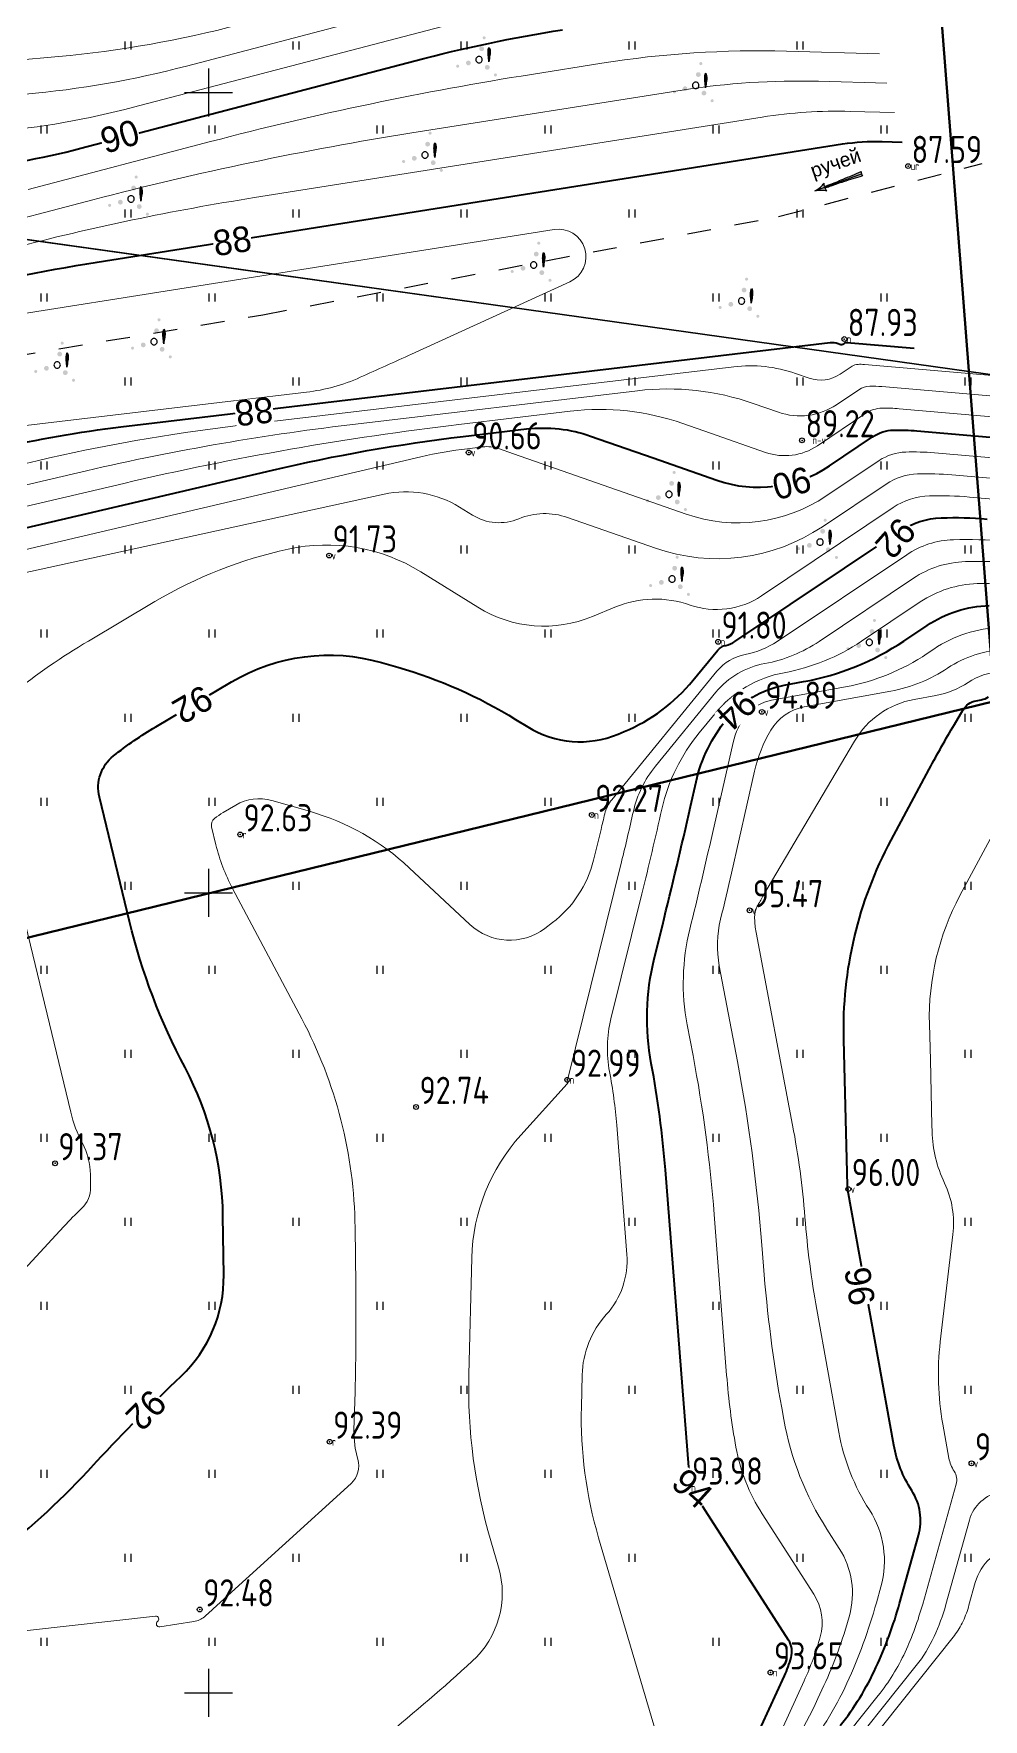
# Model space of a CAD drawing. Header units: metres. Extents: x 2284092 to 2335310, y 454860 to 483236.
# Drawn here: x 2285139.1 to 2285198.4, y 455548.3 to 455653.7 of the extents above; entities that cross this region are included whole.
import ezdxf

# ---------------------------------------------------------------- set-up
doc = ezdxf.new("R2010")
doc.units = ezdxf.units.M
doc.header["$PDMODE"] = 32
doc.header["$PDSIZE"] = 0.3
doc.linetypes.add('ЛИНИЯ_1.5-1.5', pattern=[3, 1.5, -1.5])
for name, color, linetype in [('-_линия', 7, 'Continuous'), ('0 @ 0.5', 7, 'Continuous'), ('b', 7, 'Continuous'), ('Eg.14_Ограждения', 7, 'Continuous'), ('Eg.14_Ограждения1', 7, 'Continuous'), ('INHABITED', 14, 'Continuous'), ('MUNICIPAL', 14, 'Continuous'), ('P', 94, 'Continuous'), ('Pr', 7, 'Continuous'), ('T', 7, 'Continuous'), ('КОД', 7, 'Continuous'), ('ТОЧКИ_линия', 7, 'Continuous')]:
    doc.layers.add(name, color=color, linetype=linetype)
doc.styles.add('pragmai.shx2', font='pragmai.shx', dxfattribs={"height": 1.6})
doc.styles.get("Standard").update_dxf_attribs({"font": 'eskdu.shx'})
doc.styles.add('Рубленый (Р-131)', font='p131.ttf')
doc.linetypes.add('КОНТУР', pattern='A,0,-0.5,[133,ltypeshp.shx,S=0.05,R=0,X=-0.5,Y=0],-0.5', length=1)
doc.linetypes.add('ЛИНИЯ_СВЯЗИ', pattern='A,4.5,[133,ltypeshp.shx,S=0.2,R=0,X=-0.2,Y=0],1e-05,[133,ltypeshp.shx,S=0.15,R=0,X=-0.15,Y=0],1e-05,[133,ltypeshp.shx,S=0.1,R=0,X=-0.1,Y=0],1e-05,[133,ltypeshp.shx,S=0.05,R=0,X=-0.05,Y=0],4.5,-2', length=11.00003)

# ---------------------------------------------------------------- blocks, each defined once
blk = doc.blocks.new('Крест сетки')
at = {"color": 72, "linetype": 'Continuous'}
for p, q in [((0, 3), (0, -3)), ((-3, 0), (3, 0))]:
    blk.add_line(p, q, dxfattribs=at)
blk = doc.blocks.new('Штриховка Луговая растительность')
at = {"color": 3, "linetype": 'Continuous'}
for p, q in [((-0.4, 1), (-0.4, 0)), ((0.4, 0), (0.4, 1))]:
    blk.add_line(p, q, dxfattribs=at)
blk = doc.blocks.new('Направление течения')
at = {"linetype": 'Continuous'}
h = blk.add_hatch(color=0, dxfattribs=at)
edge = h.paths.add_edge_path()
edge.add_arc((-0.03, 2.33), 1.04, 241.8876, 266.7395)
edge.add_spline(control_points=[(-0.09, 1.3), (-0.09, 1.51), (-0.11, 2.34), (-0.14, 4.01), (-0.23, 5.45), (-0.28, 6.27)], knot_values=[0, 0, 0, 0, 0.625751, 2.516384, 4.981065, 4.981065, 4.981065, 4.981065], degree=3, periodic=0)
edge.add_arc((-0.05, 6.62), 0.414, 235.3367, 276.6842)
edge.add_arc((0.05, 6.62), 0.414, 263.3158, 304.6633)
edge.add_spline(control_points=[(0.28, 6.27), (0.23, 5.45), (0.14, 4.01), (0.11, 2.34), (0.09, 1.51), (0.09, 1.3)], knot_values=[0, 0, 0, 0, 2.464681, 4.355314, 4.981065, 4.981065, 4.981065, 4.981065], degree=3, periodic=0)
edge.add_arc((0.03, 2.33), 1.04, 273.2605, 298.1124)
edge.add_spline(control_points=[(0.52, 1.42), (0.39, 1.22), (0.12, 0.79), (0.04, 0.28), (0, 0)], knot_values=[0, 0, 0, 0, 0.685038, 1.525237, 1.525237, 1.525237, 1.525237], degree=3, periodic=0)
edge.add_spline(control_points=[(0, 0), (-0.04, 0.28), (-0.12, 0.79), (-0.39, 1.22), (-0.52, 1.42)], knot_values=[0, 0, 0, 0, 0.840199, 1.525237, 1.525237, 1.525237, 1.525237], degree=3, periodic=0)
at = {"color": 0, "linetype": 'Continuous'}
blk.add_line((0, 0), (0, 6.2), dxfattribs=at)
for centre, radius, start, end in [((-0.05, 6.62), 0.414, 235.3367, 276.6842), ((0.05, 6.62), 0.414, 263.3158, 304.6633), ((-0.03, 2.33), 1.04, 241.8876, 266.7395), ((0.03, 2.33), 1.04, 273.2605, 298.1124)]:
    blk.add_arc(centre, radius, start, end, dxfattribs=at)
for points in [[(-0.09, 1.3), (-0.1, 1.92), (-0.15, 3.81), (-0.28, 6.27)], [(0.09, 1.3), (0.1, 1.92), (0.15, 3.81), (0.28, 6.27)], [(0, 0), (-0.19, 0.82), (-0.52, 1.42)], [(0, 0), (0.19, 0.82), (0.52, 1.42)]]:
    blk.add_spline(points, degree=3, dxfattribs=at)
blk = doc.blocks.new('Штриховка Кустарник Колючий')
at = {"linetype": 'Continuous'}
h = blk.add_hatch(color=3, dxfattribs=at)
edge = h.paths.add_edge_path()
edge.add_arc((2.04, -1.91), 0.2, 0, 360)
edge = h.paths.add_edge_path()
edge.add_arc((0.63, 2.73), 0.2, 0, 360)
edge = h.paths.add_edge_path()
edge.add_arc((-2.68, -0.81), 0.2, 0, 360)
h = blk.add_hatch(color=3, dxfattribs=at)
edge = h.paths.add_edge_path()
edge.add_arc((0.32, 1.36), 0.3, 0, 360)
edge = h.paths.add_edge_path()
edge.add_arc((-1.34, -0.41), 0.3, 0, 360)
edge = h.paths.add_edge_path()
edge.add_arc((1.02, -0.96), 0.3, 0, 360)
h = blk.add_hatch(color=3, dxfattribs=at)
edge = h.paths.add_edge_path()
edge.add_spline(control_points=[(1.22, -0.29), (1.26, 0), (1.33, 0.52), (1.43, 1.02), (1.25, 1.71), (1.1, 1.01), (1.14, 0.52), (1.19, 0), (1.22, -0.29)], knot_values=[0, 0, 0, 0, 0.838296, 1.522181, 1.855336, 2.184891, 2.879704, 3.701437, 3.701437, 3.701437, 3.701437], degree=3, periodic=0)
at = {"color": 3, "linetype": 'Continuous', "flags": 128}
blk.add_lwpolyline([(0.4, 0), (0.39, 0.1), (0.35, 0.2), (0.28, 0.28), (0.2, 0.35), (0.1, 0.39), (0, 0.4), (-0.1, 0.39), (-0.2, 0.35), (-0.28, 0.28), (-0.35, 0.2), (-0.39, 0.1), (-0.4, 0), (-0.39, -0.1), (-0.35, -0.2), (-0.28, -0.28), (-0.2, -0.35), (-0.1, -0.39), (0, -0.4), (0.1, -0.39), (0.2, -0.35), (0.28, -0.28), (0.35, -0.2), (0.39, -0.1)], close=True, dxfattribs=at)
at = {"color": 3, "linetype": 'Continuous'}
blk.add_spline([(1.22, -0.29), (1.34, 0.54), (1.36, 1.22), (1.25, 1.54), (1.15, 1.22), (1.14, 0.53), (1.22, -0.29)], degree=3, dxfattribs=at)

msp = doc.modelspace()

# ---------------------------------------------------------------- linework, layer by layer
at = {"color": 5, "linetype": 'ЛИНИЯ_1.5-1.5', "elevation": 86.91}
msp.add_lwpolyline([(2285121.69, 455630.64), (2285131.78, 455632.5), (2285153.41, 455636.12), (2285185.63, 455642.26), (2285198.36, 455645.58)], dxfattribs=at)
at = {"layer": 'Eg.14_Ограждения', "color": 42, "linetype": 'Continuous', "lineweight": 15, "ltscale": 0.5, "flags": 128}
for points, elevation in [([(2285121.01, 455530.83, 0), (2285131.18, 455533.9)], 93), ([(2285137.69, 455396.96, 0), (2285133.53, 455400.65)], 93), ([(2285183.34, 455357.59, 0), (2285178.64, 455362.17)], 93), ([(2285161.37, 455354.79, 0), (2285167.02, 455348.34)], 92.5), ([(2285134.37, 455623.16), (2285144.71, 455625.58, -0.02794), (2285165.66, 455629.26), (2285172.62, 455630.09, -0.114053), (2285179.66, 455629.32), (2285181.37, 455628.72, 0), (2285184.82, 455627.52), (2285184.82, 455627.52, 0.235829), (2285188.06, 455627.93), (2285191.08, 455629.96, -0.140771), (2285192.09, 455630.28), (2285192.09, 455630.28, -0.029245), (2285193.18, 455630.25), (2285229.96, 455627.08, -0.020874)], 89.5), ([(2285184.61, 455540.72), (2285191.86, 455549.83, 0.060611), (2285193.54, 455552.54), (2285193.54, 455552.54, 0.039572), (2285194.64, 455555.55), (2285196.73, 455563.03, 0.214094), (2285196.61, 455563.85), (2285196.61, 455563.85, -0.0986), (2285196.28, 455564.67), (2285195.9, 455566.79, -0.073858), (2285195.74, 455571.94), (2285196.53, 455578.65, 0.141342), (2285196, 455581.86), (2285196, 455581.86, -0.105366), (2285195.23, 455585.09), (2285195.22, 455585.45, 0), (2285195.12, 455589.56), (2285195.06, 455591.78, -0.129831), (2285196.97, 455599.82), (2285199, 455603.61, -0.000001), (2285200.8, 455606.98)], 96.5), ([(2285200.41, 455593.05, -0.000001), (2285200.38, 455594.13)], 97), ([(2285172.53, 455656.22), (2285145.33, 455649.09, -0.041416), (2285136.51, 455647.54), (2285132.49, 455647.18, -0.002168), (2285131.57, 455647.1), (2285131.57, 455647.1, 0.002195), (2285130.65, 455647.02), (2285124.53, 455646.46, 0.130336), (2285116.8, 455643.64), (2285116.8, 455643.64, -0.48731), (2285111.79, 455645.17), (2285109.67, 455650.69, 0.761855), (2285107.77, 455650.51), (2285107.77, 455650.51, -0.620202), (2285104.71, 455649.59), (2285097.9, 455656.9, 0.075322)], 90.5), ([(2285112.85, 455653.7), (2285115.15, 455647.69, 0.48731), (2285118.18, 455646.77), (2285118.18, 455646.77, -0.130335), (2285122.85, 455648.47), (2285132.53, 455649.35, -0.002195), (2285133.16, 455649.41), (2285133.16, 455649.41, 0.002169), (2285133.79, 455649.46), (2285138.57, 455649.9, 0.041415), (2285148.63, 455651.66), (2285163.72, 455655.62, 0.096614)], 91), ([(2285117.25, 455654.89, 0.064204), (2285118.15, 455651.18), (2285118.52, 455650.22, 0.48731), (2285119.57, 455649.89), (2285119.57, 455649.89, -0.130335), (2285121.18, 455650.48), (2285134.41, 455651.69, -0.002193), (2285134.75, 455651.72), (2285134.75, 455651.72, 0.002166), (2285135.08, 455651.75), (2285140.64, 455652.26, 0.041416), (2285151.92, 455654.24)], 91.5), ([(2285138.74, 455643.95), (2285150.13, 455646.94, -0.024859), (2285170.19, 455651.14), (2285174.58, 455651.84, -0.046118), (2285186.13, 455652.59), (2285191.95, 455652.43)], 89.5), ([(2285070.85, 455605.91), (2285083.62, 455611.38, -0.013177), (2285094.2, 455615.58), (2285094.2, 455615.58, 0.154106), (2285102.8, 455622.22), (2285107.44, 455628.88, -0.015091), (2285109.25, 455631.33), (2285110.1, 455632.4, -0.069399), (2285110.32, 455632.61), (2285110.32, 455632.61, -0.004043), (2285110.57, 455632.79), (2285117.97, 455637.96, -0.130335), (2285123.1, 455639.83), (2285125.02, 455640.01, -0.002194), (2285126.81, 455640.16), (2285126.81, 455640.16, 0.002167), (2285128.6, 455640.32), (2285130.31, 455640.47, 0.041416), (2285135.44, 455641.38), (2285142.78, 455643.3, -0.024859), (2285162.71, 455647.48), (2285179.6, 455650.15, -0.046118), (2285188.12, 455650.71), (2285192.41, 455650.59)], 89), ([(2285070.53, 455604.94), (2285078.05, 455608.16, -0.013177), (2285093.25, 455614.19), (2285096.56, 455615.41, 0.154106), (2285105.63, 455622.4), (2285107.25, 455624.74, -0.015091), (2285111, 455629.81), (2285112.76, 455632.03, -0.069407), (2285113.21, 455632.47), (2285113.21, 455632.47, -0.004034), (2285113.73, 455632.83), (2285118.69, 455636.29, -0.130335), (2285122.24, 455637.59), (2285123.15, 455637.67, -0.002194), (2285125.22, 455637.85), (2285125.22, 455637.85, 0.002167), (2285127.3, 455638.03), (2285128.24, 455638.12, 0.041417), (2285132.15, 455638.8), (2285137.72, 455640.27, -0.024859), (2285152.88, 455643.44), (2285184.61, 455648.47, -0.046118), (2285190.11, 455648.83), (2285192.88, 455648.75)], 88.5), ([(2285137.37, 455629.05), (2285156.13, 455631.28, 0.076441), (2285159.49, 455632.21), (2285159.49, 455632.21, 0.001272), (2285162.7, 455633.66), (2285172.59, 455638.18, 0.872742), (2285171.6, 455641.45), (2285133.22, 455635.37, 0.024859)], 87.5), ([(2285200.68, 455595.26, -0.000002), (2285201.31, 455596.42)], 97), ([(2285134.33, 455625.83), (2285139.31, 455627, -0.02794), (2285151.68, 455629.17), (2285182.84, 455632.87, -0.114053), (2285186.69, 455632.45), (2285187.54, 455632.16, 0.235829), (2285189.48, 455632.41), (2285190.23, 455632.91, -0.140765), (2285190.6, 455633.02), (2285190.6, 455633.02, -0.029251), (2285191, 455633.01), (2285223.63, 455630.2)], 88.5), ([(2285134.35, 455624.5), (2285141.85, 455626.25, -0.02794), (2285158.83, 455629.24), (2285176.82, 455631.37, -0.114053), (2285184.04, 455630.58), (2285185.62, 455630.03, 0.235829), (2285189.26, 455630.5), (2285190.65, 455631.43, -0.140766), (2285191.34, 455631.65), (2285191.34, 455631.65, -0.02925), (2285192.09, 455631.63), (2285232.39, 455628.16, -0.020871)], 89), ([(2285134.41, 455620.48), (2285163.28, 455627.24, -0.02794), (2285166.19, 455627.75), (2285167.15, 455627.86, -0.114052), (2285168.13, 455627.76), (2285168.13, 455627.76), (2285169.07, 455627.43), (2285179.86, 455623.66, 0.235829), (2285188.59, 455624.78), (2285191.93, 455627.01, -0.14077), (2285193.58, 455627.54), (2285193.58, 455627.54, -0.029246), (2285195.37, 455627.49), (2285225.11, 455624.93, -0.020872)], 90.5), ([(2285222.68, 455623.85), (2285196.47, 455626.11, 0.029247), (2285194.32, 455626.17), (2285194.32, 455626.17, 0.14077), (2285192.36, 455625.54), (2285188.37, 455622.87, -0.235829), (2285177.94, 455621.53), (2285172.44, 455623.45, 0.184532), (2285169.4, 455623.37), (2285169.4, 455623.37, -0.241661), (2285166.5, 455623.6), (2285165.69, 455624.1, 0.194895), (2285160.98, 455624.91), (2285135.53, 455619.34, 0.080156)], 91), ([(2285220.26, 455622.78), (2285197.56, 455624.73, 0.029247), (2285195.07, 455624.8), (2285195.07, 455624.8, 0.140769), (2285192.79, 455624.07), (2285184.56, 455618.55, -0.235828), (2285180.1, 455617.98), (2285180.1, 455617.98, 0.18453), (2285175.41, 455617.85), (2285174, 455617.26, -0.24166), (2285166.84, 455617.84), (2285163.27, 455620.06, 0.194895), (2285154.98, 455621.47), (2285154.98, 455621.47, 0.080155), (2285146.65, 455618.19), (2285142.5, 455615.73, 0.034538), (2285137.76, 455612.45)], 91.5), ([(2285199.75, 455621.97, 0.029246), (2285196.56, 455622.06), (2285196.56, 455622.06, 0.140771), (2285193.64, 455621.12), (2285185.54, 455615.7, -0.102707), (2285183.55, 455614.89), (2285183.55, 455614.89, 0.177813), (2285181.78, 455613.84), (2285175.21, 455605.81, 0.116329), (2285174.77, 455604.93), (2285174.77, 455604.93, -0.004777), (2285174.54, 455603.95), (2285174.07, 455602.03, -0.171735), (2285171.5, 455598.13), (2285171.03, 455597.77, -0.365287), (2285166.34, 455598.02), (2285162.55, 455601.56, 0.118969), (2285156.32, 455605.09), (2285153.97, 455605.77, 0.206321), (2285151.71, 455605.47), (2285150.92, 455605.01, 0.034541), (2285150.38, 455604.64), (2285150.38, 455604.64, 0.291649), (2285150.2, 455604.12), (2285150.47, 455603, 0.062567), (2285151.51, 455600.27), (2285155.84, 455592.12, -0.119378), (2285159.17, 455579.08), (2285159.21, 455575.48, -0.009507), (2285159.17, 455568.82), (2285159.1, 455566.42, 0.078441), (2285159.34, 455564.6), (2285159.34, 455564.6, -0.287385), (2285158.92, 455563.09), (2285150.3, 455555.24, -0.013285), (2285149.75, 455554.75), (2285149.75, 455554.75, -0.133441), (2285149.09, 455554.46), (2285146.96, 455554.13, -0.783253), (2285146.82, 455554.45), (2285146.82, 455554.45, 0.765722), (2285146.69, 455554.8), (2285122.67, 455552.11, -0.045725)], 92.5), ([(2285161.03, 455547.26, 0.013283), (2285166.49, 455551.97), (2285166.49, 455551.97, 0.287385), (2285168.13, 455557.86), (2285167.65, 455559.5, -0.078441), (2285166.28, 455569.9), (2285166.46, 455577.18, -0.179206), (2285169.53, 455584.85), (2285172.43, 455588.05, 0.2061), (2285172.48, 455588.2), (2285172.47, 455588.27, 0.027195), (2285172.47, 455588.32), (2285172.47, 455588.32, -0.107573), (2285172.47, 455588.36), (2285175.82, 455601.94, 0.004775), (2285176.56, 455605.08), (2285176.56, 455605.08, -0.116327), (2285177.94, 455607.9), (2285181.72, 455612.53, -0.177813), (2285184.77, 455614.32), (2285184.77, 455614.32, 0.102706), (2285188.18, 455615.71), (2285194.06, 455619.65, -0.140769), (2285197.31, 455620.69), (2285197.31, 455620.69, -0.029247), (2285200.85, 455620.59)], 93), ([(2285178.49, 455545.8), (2285174.39, 455559.69, -0.078441), (2285173.31, 455567.86), (2285173.36, 455569.87, -0.179206), (2285174.87, 455573.64), (2285174.87, 455573.64, 0.206091), (2285176.15, 455577.4), (2285175.52, 455585.47, 0.027183), (2285175.07, 455588.82), (2285175.07, 455588.82, -0.107552), (2285175.16, 455592.12), (2285177.09, 455599.93, 0.004775), (2285178.34, 455605.23), (2285178.34, 455605.23, -0.116327), (2285180.67, 455609.99), (2285181.67, 455611.21, -0.177813), (2285185.98, 455613.75), (2285185.98, 455613.75, 0.102706), (2285190.82, 455615.72), (2285194.49, 455618.17, -0.14077), (2285198.05, 455619.32), (2285198.05, 455619.32, -0.029246), (2285201.94, 455619.21)], 93.5), ([(2285185.81, 455547.65), (2285187.23, 455550.75, 0.039572), (2285188.24, 455553.5), (2285188.24, 455553.5, 0.214094), (2285187.84, 455556.16), (2285184.61, 455561.19, -0.098602), (2285182.97, 455565.35), (2285182.97, 455565.35, -0.025023), (2285182.39, 455569.86), (2285181.61, 455579.89, 0.027183), (2285180.29, 455589.82), (2285179.92, 455591.74, -0.107552), (2285180.09, 455597.73), (2285180.09, 455597.73, 0.004774), (2285181.5, 455603.71), (2285182.79, 455609.39, -0.116326), (2285183.62, 455611.1), (2285183.62, 455611.1, -0.177814), (2285185.2, 455612.03), (2285189.82, 455612.87, 0.102707), (2285194.92, 455614.94), (2285195.34, 455615.23, -0.140771), (2285199.54, 455616.58)], 94.5), ([(2285199.78, 455615.19, 0.14077), (2285196.2, 455614.04), (2285196.2, 455614.04, -0.102707), (2285192.65, 455612.6), (2285187.24, 455611.61, 0.217593), (2285185.15, 455610.16), (2285185.15, 455610.16, 0.077683), (2285184.13, 455607.59), (2285182.69, 455601.23, -0.004775), (2285182.01, 455598.34), (2285182.01, 455598.34, 0.107552), (2285181.93, 455595.43), (2285183.06, 455589.45, -0.027183), (2285184.58, 455577.98), (2285184.69, 455576.67, 0.025022), (2285185.83, 455567.8), (2285185.96, 455567.09, 0.098602), (2285188.66, 455560.22), (2285189.43, 455559.02, -0.214095), (2285190.06, 455554.81), (2285190.06, 455554.81, -0.039571), (2285188.47, 455550.45), (2285188.09, 455549.64, -0.060611), (2285184.74, 455544.19)], 95), ([(2285199.49, 455613.79, 0.14077), (2285197.48, 455613.14), (2285197.48, 455613.14, -0.102706), (2285195.47, 455612.33), (2285194.1, 455612.08, 0.217592), (2285190.38, 455609.48), (2285184.66, 455599.78, 0.010332), (2285184.3, 455599.15), (2285184.3, 455599.15, 0.129835), (2285184.14, 455598.46), (2285184.14, 455598.39, 0.040471), (2285184.23, 455597.52), (2285186.51, 455585.48, -0.027183), (2285187.28, 455579.72), (2285187.28, 455579.72, 0.025023), (2285188.02, 455573.96), (2285189.4, 455566.28, 0.098603), (2285191.31, 455561.43), (2285191.31, 455561.43, -0.214095), (2285192.03, 455556.63), (2285191.75, 455555.63, -0.039572), (2285189.91, 455550.61), (2285189.91, 455550.61, -0.060611), (2285187.11, 455546.07)], 95.5), ([(2285136.18, 455607.84), (2285141.4, 455586.28, 0.062568), (2285142.13, 455584.35), (2285142.13, 455584.35, -0.11938), (2285142.63, 455582.39), (2285142.64, 455581.61, -0.209403), (2285142.08, 455580.27), (2285142.08, 455580.27, 0.016799), (2285140.97, 455579.15), (2285133.02, 455570.55, -0.045236)], 91.5), ([(2285162.16, 455492.11), (2285162.03, 455492.85, -0.114194), (2285162.39, 455499.67), (2285165.26, 455509.59, -0.047087), (2285166.28, 455512.18), (2285166.28, 455512.18, -0.021242), (2285167.65, 455514.61), (2285177.01, 455529.73, -0.034977), (2285180.34, 455534.36), (2285180.34, 455534.36, 0.005348), (2285183.95, 455538.79), (2285194.24, 455551.71, 0.060611), (2285195.35, 455553.51), (2285195.35, 455553.51, 0.039571), (2285196.09, 455555.51), (2285197.56, 455560.79, -0.290759), (2285199.52, 455562.56)], 97), ([(2285171.36, 455486.62, 0.034288), (2285169.74, 455501.95), (2285168.26, 455510.4, -0.234693), (2285168.68, 455511.83), (2285168.69, 455511.84, 0.369397), (2285168.74, 455513.07), (2285168.74, 455513.07, -0.315176), (2285168.66, 455514.41), (2285179.51, 455531.93, -0.034978), (2285181.32, 455534.45), (2285181.32, 455534.45, 0.005348), (2285183.29, 455536.86), (2285196.62, 455553.59, 0.06061), (2285197.17, 455554.48), (2285197.17, 455554.48, 0.039573), (2285197.53, 455555.47), (2285197.93, 455556.9, -0.290759), (2285200.45, 455559.17)], 97.5)]:
    msp.add_lwpolyline(points, format="xyb", dxfattribs=dict(at, elevation=elevation))
at = {"layer": 'Eg.14_Ограждения', "color": 42, "linetype": 'Continuous', "lineweight": 40, "ltscale": 0.5, "flags": 128}
for points, elevation in [([(2285149.03, 455344.01, 0), (2285143.48, 455347.36)], 92), ([(2285134.39, 455621.82), (2285154, 455626.41, -0.02794), (2285165.92, 455628.51), (2285169.89, 455628.98, -0.114053), (2285173.89, 455628.54), (2285173.89, 455628.54, 0), (2285177.8, 455627.17), (2285181.78, 455625.78, 0.235829), (2285188.82, 455626.68), (2285191.51, 455628.49, -0.140768), (2285192.83, 455628.91), (2285192.83, 455628.91, -0.029249), (2285194.28, 455628.87), (2285227.54, 455626, -0.020873)], 90), ([(2284765.29, 455326.01, -0.000001), (2284763.78, 455328.74)], 86), ([(2285092.04, 455655.83), (2285091.07, 455652.68, 0.61662), (2285093.31, 455650.54), (2285093.31, 455650.54, -0.299026), (2285098.91, 455649.17), (2285106.11, 455641.44, 0.620202), (2285107.69, 455641.91), (2285107.69, 455641.91, -0.761855), (2285108.67, 455642), (2285109.28, 455640.42, 0.48731), (2285113.46, 455639.14), (2285116.55, 455641.29, -0.130336), (2285124.84, 455644.32), (2285128.78, 455644.68, -0.002192), (2285129.98, 455644.79), (2285129.98, 455644.79, 0.002166), (2285131.19, 455644.89), (2285134.44, 455645.19, 0.041416), (2285142.03, 455646.52), (2285162.9, 455651.99, -0.024859), (2285172.14, 455653.93)], 90), ([(2285070.21, 455603.97), (2285076.24, 455606.55, -0.013177), (2285088.44, 455611.4), (2285100.78, 455615.92, 0.154106), (2285107.32, 455620.97), (2285107.32, 455620.97, -0.015091), (2285112.48, 455627.94), (2285115.42, 455631.66, -0.069403), (2285116.11, 455632.32), (2285116.11, 455632.32, -0.004038), (2285116.89, 455632.88), (2285119.4, 455634.62, -0.130336), (2285121.37, 455635.34), (2285121.37, 455635.34, -0.002194), (2285123.54, 455635.53), (2285123.64, 455635.54, 0.002168), (2285126.01, 455635.75), (2285126.18, 455635.76, 0.041416), (2285128.85, 455636.23), (2285132.67, 455637.23, -0.024859), (2285143.05, 455639.41), (2285189.63, 455646.79, -0.046118), (2285192.1, 455646.95), (2285193.35, 455646.91)], 88), ([(2285136.78, 455627.75, -0.02794), (2285144.53, 455629.11), (2285188.85, 455634.38, -0.114053), (2285189.35, 455634.32), (2285189.46, 455634.28, 0.235828), (2285189.71, 455634.31), (2285189.8, 455634.38, -0.140816), (2285189.85, 455634.39), (2285189.85, 455634.39, -0.0292), (2285189.9, 455634.39), (2285194.1, 455634.03)], 88), ([(2285136.4, 455558.38, 0.045236), (2285142.47, 455563.86), (2285143.03, 455564.47, -0.016799), (2285148.29, 455569.78), (2285148.29, 455569.78, 0.209404), (2285150.96, 455576.1), (2285150.91, 455579.79, 0.119378), (2285148.54, 455589.07), (2285148.54, 455589.07, -0.062567), (2285145.07, 455598.21), (2285143.19, 455605.98, -0.291651), (2285144.07, 455608.55), (2285144.07, 455608.55, -0.034539), (2285146.71, 455610.37), (2285151.45, 455613.18, -0.206322), (2285160.81, 455614.39), (2285161.83, 455614.09, -0.069109), (2285169.2, 455610.83), (2285169.96, 455610.36, 0.24166), (2285175.6, 455609.91), (2285175.99, 455610.07, 0.123366), (2285180.28, 455613.27), (2285181.83, 455615.16, -0.177814), (2285182.34, 455615.46), (2285182.34, 455615.46, 0.102708), (2285182.9, 455615.69), (2285193.21, 455622.59, -0.14077), (2285195.82, 455623.43), (2285195.82, 455623.43, -0.029247), (2285198.66, 455623.35)], 92), ([(2285183.14, 455544.81), (2285186, 455551.06, 0.03957), (2285186.42, 455552.2), (2285186.42, 455552.2, 0.214097), (2285186.26, 455553.3), (2285180.17, 455562.76, -0.098617), (2285180.12, 455562.9), (2285180.12, 455562.9, -0.025008), (2285180.1, 455563.05), (2285178.56, 455582.68, 0.027183), (2285177.68, 455589.32), (2285177.68, 455589.32, -0.107552), (2285177.86, 455595.87), (2285178.37, 455597.93, 0.004775), (2285180.13, 455605.38), (2285180.48, 455606.94, -0.116327), (2285182.39, 455610.84), (2285182.39, 455610.84, -0.177812), (2285185.99, 455612.97), (2285187.2, 455613.19, 0.102706), (2285193.46, 455615.73), (2285194.92, 455616.7, -0.140769), (2285198.8, 455617.95)], 94), ([(2285189.49, 455547.95, 0.060611), (2285191.72, 455551.58), (2285191.72, 455551.58, 0.039571), (2285193.2, 455555.59), (2285194.38, 455559.83, 0.214094), (2285193.96, 455562.64), (2285193.96, 455562.64, -0.098601), (2285192.84, 455565.48), (2285189.97, 455581.41, -0.024981), (2285189.97, 455581.46), (2285189.97, 455581.46, 0.027146), (2285189.96, 455581.52), (2285189.95, 455581.56, -0.040477), (2285189.94, 455581.71), (2285189.71, 455590.81, -0.129831), (2285192.67, 455603.29), (2285195.05, 455607.73, -0.010334), (2285196.62, 455610.52), (2285197.15, 455611.41, -0.217593), (2285197.99, 455612), (2285198.3, 455612.06, 0.102704), (2285198.76, 455612.24)], 96)]:
    msp.add_lwpolyline(points, format="xyb", dxfattribs=dict(at, elevation=elevation))
at = {"layer": 'P'}
for p in [(2285193.73, 455645.41, 87.59), (2285189.74, 455634.6, 87.93), (2285166.27, 455627.51, 90.66), (2285187.1, 455628.27, 89.22), (2285157.55, 455621.07, 91.73), (2285181.86, 455615.68, 91.8), (2285184.59, 455611.3, 94.89), (2285173.96, 455604.86, 92.27), (2285151.99, 455603.64, 92.63), (2285183.82, 455598.9, 95.47), (2285172.43, 455588.31, 92.99), (2285189.99, 455581.48, 96), (2285157.58, 455565.69, 92.39), (2285197.69, 455564.34, 96.7), (2285180.02, 455562.82, 93.98), (2285185.13, 455551.27, 93.65)]:
    msp.add_point(p, dxfattribs=at)
at = {"layer": 'Pr'}
for p in [(2285162.98, 455586.61, 92.74), (2285140.42, 455583.09, 91.37), (2285149.46, 455555.21, 92.48)]:
    msp.add_point(p, dxfattribs=at)
at = {"layer": 'ТОЧКИ_линия'}
msp.add_lwpolyline([(2285199.13, 455611.98), (2285083.63, 455583.72), (2285095.21, 455659.51), (2285083.85, 455690.39), (2285068.15, 455703.95), (2285089.37, 455722.71), (2285119.86, 455755.4), (2285144.51, 455730.39), (2285151.63, 455731.19), (2285193.17, 455688.68), (2285199.13, 455611.98)], close=True, dxfattribs=at)

# ---------------------------------------------------------------- block references
at = {"layer": '0 @ 0.5', "linetype": 'Continuous', "xscale": 0.5, "yscale": 0.5, "zscale": 0.5}
for p in [(2285144.97, 455652.69), (2285155.47, 455652.69), (2285165.97, 455652.69), (2285176.47, 455652.69), (2285186.97, 455652.69), (2285139.72, 455647.44), (2285150.22, 455647.44), (2285160.72, 455647.44), (2285171.22, 455647.44), (2285181.72, 455647.44), (2285192.22, 455647.44), (2285144.97, 455642.19), (2285155.47, 455642.19), (2285165.97, 455642.19), (2285176.47, 455642.19), (2285186.97, 455642.19), (2285139.72, 455636.94), (2285150.22, 455636.94), (2285160.72, 455636.94), (2285171.22, 455636.94), (2285181.72, 455636.94), (2285192.22, 455636.94), (2285144.97, 455631.69), (2285155.47, 455631.69), (2285165.97, 455631.69), (2285176.47, 455631.69), (2285186.97, 455631.69), (2285197.47, 455631.69), (2285139.72, 455626.44), (2285150.22, 455626.44), (2285160.72, 455626.44), (2285171.22, 455626.44), (2285181.72, 455626.44), (2285192.22, 455626.44), (2285144.97, 455621.19), (2285155.47, 455621.19), (2285165.97, 455621.19), (2285176.47, 455621.19), (2285186.97, 455621.19), (2285197.47, 455621.19), (2285139.72, 455615.94), (2285150.22, 455615.94), (2285160.72, 455615.94), (2285171.22, 455615.94), (2285181.72, 455615.94), (2285192.22, 455615.94), (2285144.97, 455610.69), (2285155.47, 455610.69), (2285165.97, 455610.69), (2285176.47, 455610.69), (2285186.97, 455610.69), (2285197.47, 455610.69), (2285139.72, 455605.44), (2285150.22, 455605.44), (2285160.72, 455605.44), (2285171.22, 455605.44), (2285181.72, 455605.44), (2285192.22, 455605.44), (2285144.97, 455600.19), (2285155.47, 455600.19), (2285165.97, 455600.19), (2285176.47, 455600.19), (2285186.97, 455600.19), (2285197.47, 455600.19), (2285139.72, 455594.94), (2285150.22, 455594.94), (2285160.72, 455594.94), (2285171.22, 455594.94), (2285181.72, 455594.94), (2285192.22, 455594.94), (2285144.97, 455589.69), (2285155.47, 455589.69), (2285165.97, 455589.69), (2285176.47, 455589.69), (2285186.97, 455589.69), (2285197.47, 455589.69), (2285139.72, 455584.44), (2285150.22, 455584.44), (2285160.72, 455584.44), (2285171.22, 455584.44), (2285181.72, 455584.44), (2285192.22, 455584.44), (2285144.97, 455579.19), (2285155.47, 455579.19), (2285165.97, 455579.19), (2285176.47, 455579.19), (2285186.97, 455579.19), (2285197.47, 455579.19), (2285139.72, 455573.94), (2285150.22, 455573.94), (2285160.72, 455573.94), (2285171.22, 455573.94), (2285181.72, 455573.94), (2285155.47, 455568.69), (2285165.97, 455568.69), (2285176.47, 455568.69), (2285186.97, 455568.69), (2285197.47, 455568.69), (2285139.72, 455563.44), (2285150.22, 455563.44), (2285160.72, 455563.44), (2285171.22, 455563.44), (2285192.22, 455563.44), (2285144.97, 455558.19), (2285155.47, 455558.19), (2285165.97, 455558.19), (2285176.47, 455558.19), (2285186.97, 455558.19), (2285197.47, 455558.19), (2285139.72, 455552.94), (2285150.22, 455552.94), (2285160.72, 455552.94), (2285171.22, 455552.94), (2285181.72, 455552.94), (2285192.22, 455552.94)]:
    msp.add_blockref('Штриховка Луговая растительность', p, dxfattribs=at)
at = {"layer": '0 @ 0.5', "linetype": 'КОНТУР', "xscale": 0.5, "yscale": 0.5, "zscale": 0.5}
for p in [(2285166.92, 455652.06), (2285180.46, 455650.45), (2285163.54, 455646.1), (2285145.17, 455643.36), (2285170.33, 455639.23), (2285183.32, 455636.98), (2285146.6, 455634.44), (2285140.55, 455632.98), (2285178.79, 455624.9), (2285188.23, 455621.91), (2285178.98, 455619.6), (2285191.31, 455615.65)]:
    msp.add_blockref('Штриховка Кустарник Колючий', p, dxfattribs=at)
at = {"layer": '0 @ 0.5', "linetype": 'ЛИНИЯ_1.5-1.5', "xscale": 0.5, "yscale": 0.5, "zscale": 0.5}
for p in [(2285150, 455650), (2285150, 455600), (2285150, 455550)]:
    msp.add_blockref('Крест сетки', p, dxfattribs=at)
at = {"layer": '0 @ 0.5', "linetype": 'Continuous', "xscale": 0.4999999999999997, "yscale": 0.4999999999999997, "zscale": 0.4999999999999997, "rotation": 290.2295567848411}
msp.add_blockref('Направление течения', (2285187.9, 455643.86), dxfattribs=at)

# ---------------------------------------------------------------- texts
at = {"linetype": 'ЛИНИЯ_СВЯЗИ', "style": 'Рубленый (Р-131)'}
msp.add_text('ручей', height=0.9, rotation=19.1382, dxfattribs=at).set_placement((2285187.81, 455644.66, 89.52))
at = {"layer": 'T'}
for s, p in [('87.59', (2285193.95, 455645.6, 87.59)), ('87.93', (2285189.96, 455634.79, 87.93)), ('89.22', (2285187.32, 455628.46, 89.22)), ('90.66', (2285166.49, 455627.7, 90.66)), ('91.73', (2285157.77, 455621.26, 91.73)), ('91.80', (2285182.07, 455615.87, 91.8)), ('94.89', (2285184.81, 455611.49, 94.89)), ('92.27', (2285174.18, 455605.05, 92.27)), ('92.63', (2285152.2, 455603.83, 92.63)), ('95.47', (2285184.03, 455599.09, 95.47)), ('92.99', (2285172.65, 455588.5, 92.99)), ('92.74', (2285163.2, 455586.8, 92.74)), ('91.37', (2285140.63, 455583.28, 91.37)), ('96.00', (2285190.21, 455581.67, 96)), ('92.39', (2285157.8, 455565.88, 92.39)), ('96.70', (2285197.91, 455564.53, 96.7)), ('93.98', (2285180.23, 455563.01, 93.98)), ('92.48', (2285149.68, 455555.4, 92.48)), ('93.65', (2285185.35, 455551.46, 93.65))]:
    msp.add_text(s, height=1.7, dxfattribs=at).set_placement(p)
at = {"layer": 'КОД'}
for s, p in [('ur', (2285193.88, 455645.16, 87.59)), ('ur', (2285193.88, 455645.16, 87.59)), ('n', (2285189.89, 455634.35, 87.93)), ('n', (2285189.89, 455634.35, 87.93)), ('v', (2285166.42, 455627.26, 90.66)), ('v', (2285166.42, 455627.26, 90.66)), ('n-v', (2285187.75, 455628.03, 90.92)), ('n-v', (2285187.75, 455628.03, 90.92)), ('v', (2285157.7, 455620.82, 91.73)), ('v', (2285157.7, 455620.82, 91.73)), ('n', (2285182.01, 455615.43, 91.8)), ('n', (2285182.01, 455615.43, 91.8)), ('v', (2285184.74, 455611.05, 94.89)), ('n', (2285174.11, 455604.61, 92.27)), ('n', (2285174.11, 455604.61, 92.27)), ('r', (2285152.14, 455603.39, 92.63)), ('r', (2285152.14, 455603.39, 92.63)), ('v', (2285183.97, 455598.65, 95.47)), ('v', (2285183.97, 455598.65, 95.47)), ('n', (2285172.58, 455588.06, 92.99)), ('n', (2285172.58, 455588.06, 92.99)), ('v', (2285190.14, 455581.23, 96)), ('v', (2285190.14, 455581.23, 96)), ('r', (2285157.73, 455565.44, 92.39)), ('r', (2285157.73, 455565.44, 92.39)), ('v', (2285197.84, 455564.09, 96.7)), ('v', (2285197.84, 455564.09, 96.7)), ('n', (2285180.17, 455562.57, 93.98)), ('n', (2285185.28, 455551.02, 93.65)), ('n', (2285185.28, 455551.02, 93.65))]:
    msp.add_text(s, height=0.5, dxfattribs=at).set_placement(p)

# ---------------------------------------------------------------- next in the draw order: texts
at = {"layer": 'Eg.14_Ограждения1', "color": 42, "char_height": 1.6, "attachment_point": 5, "style": 'pragmai.shx2', "bg_fill": 3, "box_fill_scale": 1, "bg_fill_color": 1, "bg_fill_transparency": 0}
for s, insert, rotation in [('90', (2285144.47, 455647.26), 16.6069), ('88', (2285151.49, 455640.73), 8.9016), ('88', (2285152.86, 455630.08), 186.6556), ('90', (2285186.45, 455625.61), 195.0195), ('92', (2285192.94, 455622.16), 228.1493), ('92', (2285149.01, 455611.77), 210.1953), ('94', (2285183.01, 455611.41), 223.2712), ('96', (2285190.7, 455575.41), 278.9828), ('92', (2285146.1, 455567.68), 225.621), ('94', (2285180.24, 455562.76), 318.0052)]:
    msp.add_mtext(s, dxfattribs=dict(at, insert=insert, rotation=rotation))

# ---------------------------------------------------------------- next in the draw order: linework, layer by layer
at = {"layer": '-_линия', "color": 1, "lineweight": 100}
msp.add_lwpolyline([(2284999.53, 455523.73), (2285083.63, 455583.72), (2285095.21, 455659.51), (2285083.85, 455690.39), (2285068.15, 455703.95), (2285089.37, 455722.71), (2285119.86, 455755.4), (2285144.51, 455730.39), (2285151.63, 455731.19), (2285189.27, 455692.18), (2285193.17, 455688.68), (2285199.13, 455611.98), (2285206.76, 455609.35), (2285234.69, 455599.1), (2285257.24, 455595.84), (2285294.1, 455602.21), (2285318.19, 455614.05), (2285343.14, 455625.79), (2285418.47, 455642.74), (2285414.14, 455612.35), (2285496.79, 455564.06), (2285496.79, 455564.06), (2285271.53, 455467.58)], dxfattribs=at)
at = {"layer": '-_линия', "color": 1, "lineweight": 70}
msp.add_lwpolyline([(2285199.13, 455611.98), (2285083.63, 455583.72), (2285095.21, 455659.51), (2285083.85, 455690.39), (2285068.15, 455703.95), (2285089.37, 455722.71), (2285119.86, 455755.4), (2285144.51, 455730.39), (2285151.63, 455731.19), (2285193.17, 455688.68), (2285199.13, 455611.98)], close=True, dxfattribs=at)
at = {"layer": 'b', "linetype": 'Continuous'}
msp.add_lwpolyline([(2284400.46, 455452.39), (2284362.59, 455424.7), (2284292.45, 455322.69), (2284378.23, 455332.83), (2284465.8, 455326.3), (2284589.4, 455364.3), (2284647.1, 455343.8), (2284731.2, 455423), (2284803.4, 455418.7), (2284841.5, 455421.2), (2285132.4, 455641.7), (2285249.4, 455625.3), (2285143.47, 455740.54), (2285079.3, 455808.6), (2285088.13, 455821.89), (2285062.82, 455841.71), (2284892, 456015.6)], close=True, dxfattribs=at)
at = {"layer": 'INHABITED', "linetype": 'Continuous'}
for points in [[(2284610.4, 456182.68), (2284703.32, 456099.56), (2284741.28, 456142.96), (2284748.25, 456145.5), (2284755.42, 456141.97), (2284829.1, 456092.32), (2284885.44, 456034.41), (2284885.84, 456028.69), (2284885.1, 456022.7), (2284892, 456015.6), (2285062.82, 455841.71), (2285088.13, 455821.89), (2285079.3, 455808.6), (2285143.47, 455740.54), (2285249.4, 455625.3), (2285132.4, 455641.7), (2284841.5, 455421.2), (2284803.4, 455418.7), (2284731.2, 455423), (2284647.1, 455343.8), (2284589.4, 455364.3)], [(2284610.4, 456182.68), (2284703.32, 456099.56), (2284741.28, 456142.96), (2284748.25, 456145.5), (2284755.42, 456141.97), (2284829.1, 456092.32), (2284885.44, 456034.41), (2284885.84, 456028.69), (2284885.1, 456022.7), (2284892, 456015.6), (2285062.82, 455841.71), (2285088.13, 455821.89), (2285079.3, 455808.6), (2285143.47, 455740.54), (2285249.4, 455625.3), (2285132.4, 455641.7), (2284841.5, 455421.2), (2284803.4, 455418.7), (2284731.2, 455423), (2284647.1, 455343.8), (2284589.4, 455364.3)], [(2284905.85, 456001.5), (2285062.82, 455841.71), (2285088.13, 455821.89), (2285079.3, 455808.6), (2285143.47, 455740.54), (2285249.4, 455625.3), (2285132.4, 455641.7), (2284841.5, 455421.2), (2284803.4, 455418.7), (2284731.2, 455423), (2284647.1, 455343.8), (2284589.4, 455364.3)]]:
    msp.add_lwpolyline(points, dxfattribs=at)
at = {"layer": 'MUNICIPAL', "linetype": 'Continuous'}
for points in [[(2284610.4, 456182.68), (2284703.32, 456099.56), (2284741.28, 456142.96), (2284748.25, 456145.5), (2284755.42, 456141.97), (2284829.1, 456092.32), (2284885.44, 456034.41), (2284885.84, 456028.69), (2284885.1, 456022.7), (2284892, 456015.6), (2285062.82, 455841.71), (2285088.13, 455821.89), (2285079.3, 455808.6), (2285143.47, 455740.54), (2285249.4, 455625.3), (2285132.4, 455641.7), (2284841.5, 455421.2), (2284803.4, 455418.7), (2284731.2, 455423), (2284647.1, 455343.8), (2284589.4, 455364.3)], [(2284589.4, 455364.3), (2284647.1, 455343.8), (2284731.2, 455423), (2284803.4, 455418.7), (2284841.5, 455421.2), (2285132.4, 455641.7), (2285249.4, 455625.3), (2285143.47, 455740.54), (2285079.3, 455808.6), (2285088.13, 455821.89), (2285062.82, 455841.71), (2284892, 456015.6), (2284885.1, 456022.7), (2284885.84, 456028.69), (2284885.44, 456034.41), (2284829.1, 456092.32), (2284755.42, 456141.97), (2284748.25, 456145.5), (2284741.28, 456142.96), (2284703.32, 456099.56), (2284610.4, 456182.68)], [(2284610.4, 456182.68), (2284703.32, 456099.56), (2284741.28, 456142.96), (2284748.25, 456145.5), (2284755.42, 456141.97), (2284829.1, 456092.32), (2284885.44, 456034.41), (2284885.84, 456028.69), (2284885.1, 456022.7), (2284892, 456015.6), (2285062.82, 455841.71), (2285088.13, 455821.89), (2285079.3, 455808.6), (2285143.47, 455740.54), (2285249.4, 455625.3), (2285132.4, 455641.7), (2284841.5, 455421.2), (2284803.4, 455418.7), (2284731.2, 455423), (2284647.1, 455343.8), (2284589.4, 455364.3)], [(2284589.4, 455364.3), (2284647.1, 455343.8), (2284731.2, 455423), (2284803.4, 455418.7), (2284841.5, 455421.2), (2285132.4, 455641.7), (2285249.4, 455625.3), (2285143.47, 455740.54), (2285079.3, 455808.6), (2285088.13, 455821.89), (2285062.82, 455841.71), (2284892, 456015.6), (2284885.1, 456022.7), (2284885.84, 456028.69), (2284885.44, 456034.41), (2284829.1, 456092.32), (2284755.42, 456141.97), (2284748.25, 456145.5), (2284741.28, 456142.96), (2284703.32, 456099.56), (2284610.4, 456182.68)]]:
    msp.add_lwpolyline(points, dxfattribs=at)

# ---------------------------------------------------------------- next in the draw order: block references
at = {"layer": '0 @ 0.5', "linetype": 'Continuous', "xscale": 0.5, "yscale": 0.5, "zscale": 0.5}
for p in [(2285192.22, 455573.94), (2285144.97, 455568.69), (2285181.72, 455563.44)]:
    msp.add_blockref('Штриховка Луговая растительность', p, dxfattribs=at)

# ---------------------------------------------------------------- next in the draw order: texts
at = {"layer": 'КОД'}
for s, p in [('v', (2285184.74, 455611.05, 94.89)), ('n', (2285180.17, 455562.57, 93.98))]:
    msp.add_text(s, height=0.5, dxfattribs=at).set_placement(p)

doc.saveas('drawing.dxf')
